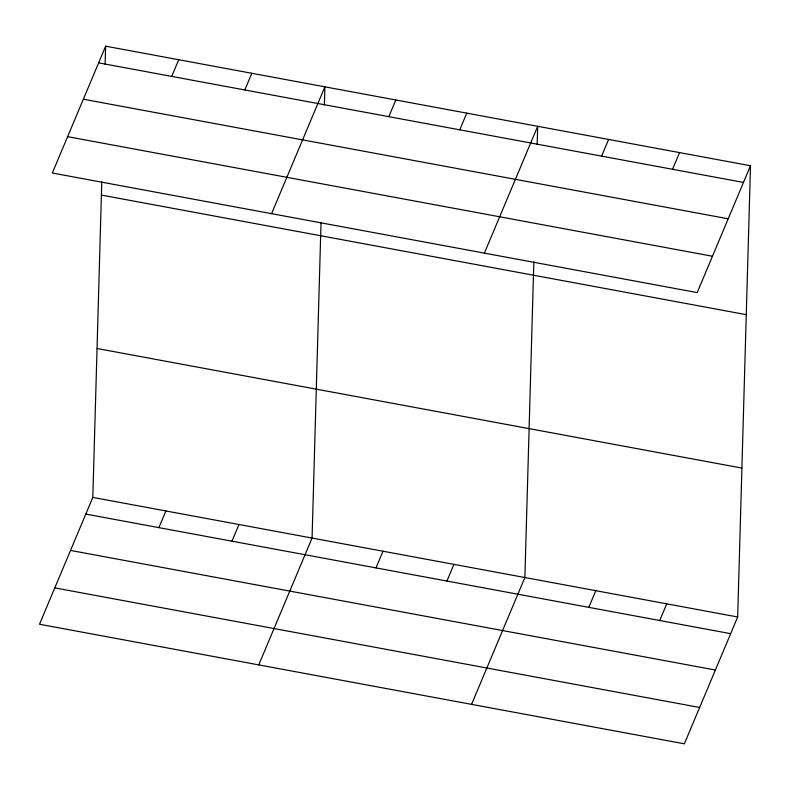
<?xml version="1.0" encoding="UTF-8"?>
<svg xmlns="http://www.w3.org/2000/svg" width="790" height="790" viewBox="0 0 790 790"><rect width="100%" height="100%" fill="white"/><g stroke="black" fill="none" stroke-linecap="round" stroke-linejoin="round"><path stroke-width="1.19" d="M750.5 165.762L697.185 292.596L52.328 173.01L105.643 46.175L750.5 165.762L737.672 616.99L684.357 743.825L39.5 624.238L92.815 497.404L101.782 181.769M105.119 64.336L105.643 46.175M321.036 222.425L312.07 538.059L258.755 664.894M324.374 105.001L324.887 86.841L271.572 213.675M533.843 261.885L524.876 577.53L471.561 704.354M537.18 144.461L537.694 126.301L484.379 253.136M171.716 76.413L178.728 59.734M244.801 89.961L251.812 73.282M158.889 527.631L165.9 510.952M388.818 116.673L395.829 99.994M231.974 541.189L238.985 524.511M459.75 129.827L466.762 113.148M375.991 567.892L383.002 551.213M601.615 156.134L608.626 139.455M446.923 581.055L453.934 564.366M672.557 169.287L679.568 152.608M588.797 607.362L595.808 590.683M659.729 620.515L666.74 603.837M98.632 62.854L743.489 182.441M83.345 99.214L728.212 218.8M67.604 136.66L712.462 256.246M101.406 195.081L746.264 314.667M97.052 348.499L741.909 468.085M92.815 497.404L737.672 616.99M85.804 514.083L730.661 633.669M70.527 550.433L715.385 670.019M54.777 587.888L699.644 707.475"/></g></svg>
